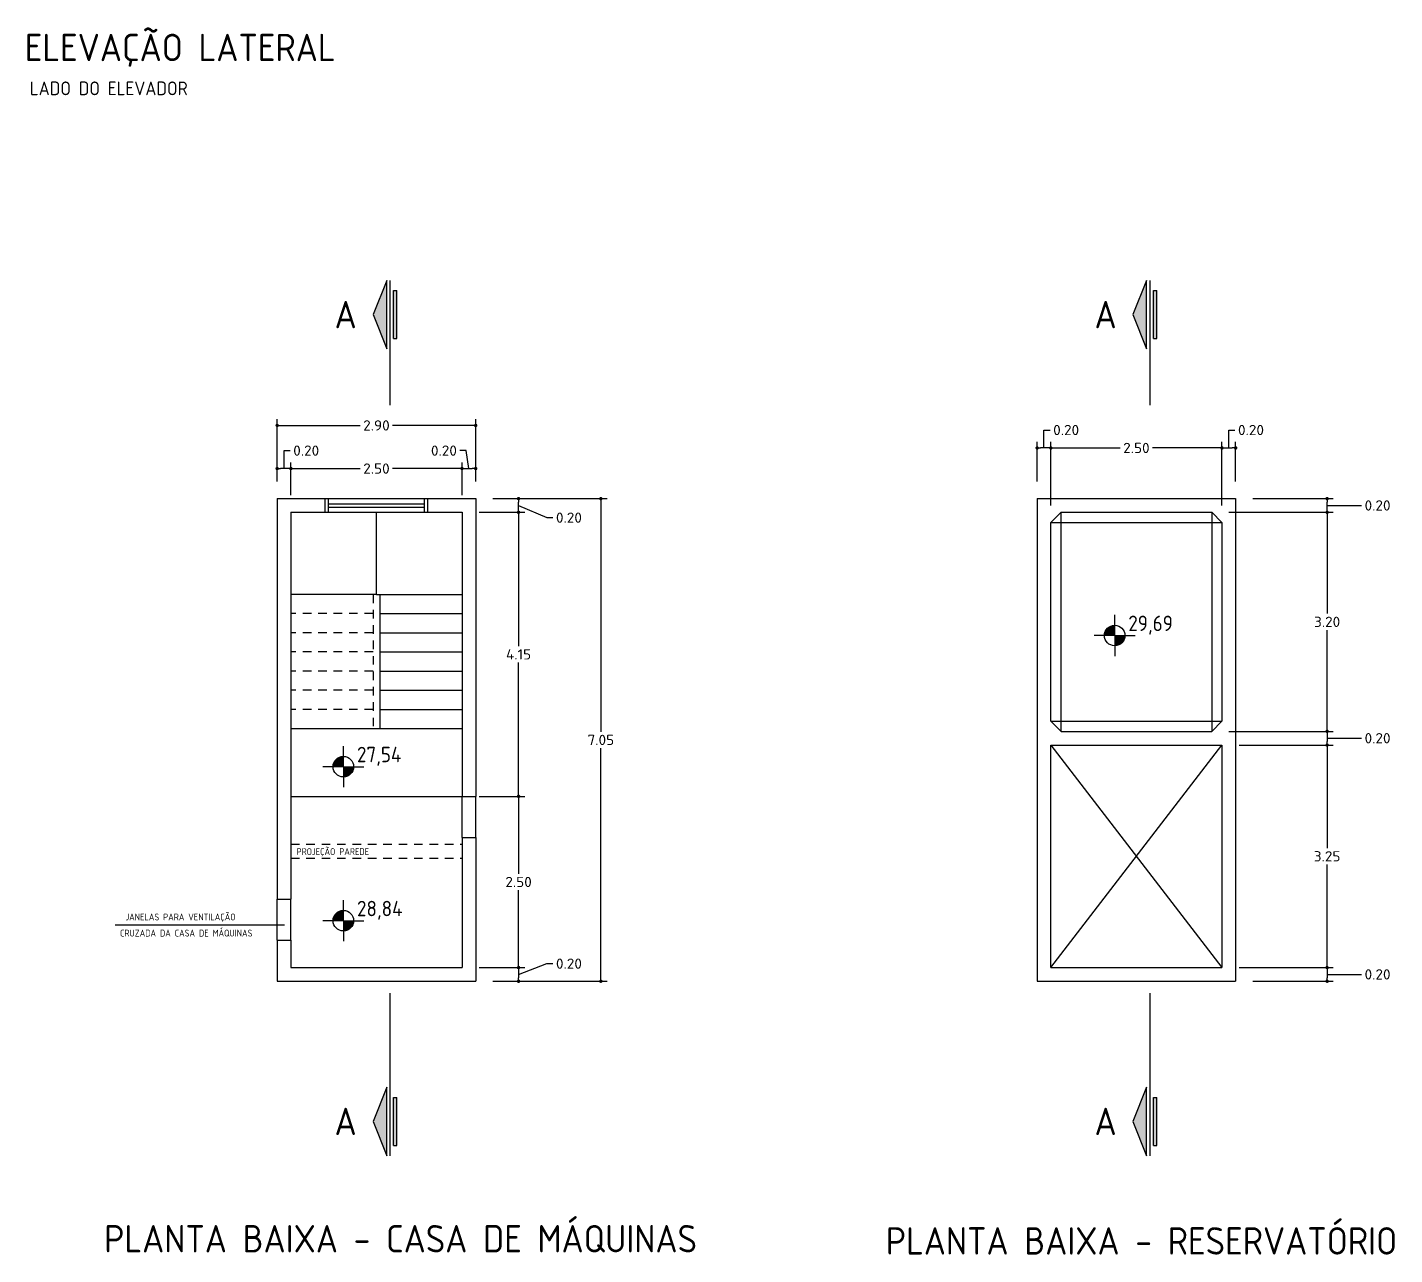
# Model space of a CAD drawing. Extents: x -45.1 to 25.3, y 0 to 51.8.
# Drawn here: x 5.29 to 25.26, y -0.03 to 17.9 of the extents above; entities that cross this region are included whole.
import ezdxf
from ezdxf.enums import TextEntityAlignment as Align

# ---------------------------------------------------------------- set-up
doc = ezdxf.new("R2010")
doc.units = 0
doc.header["$MEASUREMENT"] = 0
doc.linetypes.add('HIDDEN2', pattern=[0.1875, 0.125, -0.0625])
doc.layers.get('0').update_dxf_attribs({"linetype": 'CONTINUOUS'})
doc.layers.get('Defpoints').update_dxf_attribs({"linetype": 'CONTINUOUS'})
for name, color, linetype in [('COTA', 1, 'CONTINUOUS'), ('PAREDE', 4, 'CONTINUOUS'), ('PROJECAO', 1, 'HIDDEN2'), ('VISTA', 251, 'CONTINUOUS')]:
    doc.layers.add(name, color=color, linetype=linetype)
doc.styles.get("Standard").update_dxf_attribs({"font": 'isocp.shx', "width": 1.2})
doc.styles.add('TCTABELA-TXT', font='isocp.shx')
doc.dimstyles.new('eixos', dxfattribs={"dimscale": 0.5, "dimtxt": 0.3, "dimasz": 0.1, "dimexe": 0.18, "dimexo": 0.5, "dimgap": 0.09, "dimtad": 0, "dimtih": 1, "dimtoh": 1, "dimzin": 0, "dimdsep": 46, "dimtxsty": 'Standard', "dimblk": 'DOT', "dimcen": 0.09, "dimadec": 0, "dimazin": 0, "dimtfac": 1, "dimtofl": 0, "dimtmove": 0, "dimatfit": 3, "dimfxl": 1, "dimtolj": 1, "dimtzin": 0, "dimarcsym": 0})

# ---------------------------------------------------------------- blocks, each defined once
blk = doc.blocks.new('_Dot')
at = {"color": 0, "linetype": 'ByBlock', "lineweight": -2}
blk.add_line((-0.5, 0), (-1, 0), dxfattribs=at)
at = {"color": 0, "linetype": 'ByBlock', "const_width": 0.5}
blk.add_lwpolyline([(-0.25, 0, 1), (0.25, 0, 1)], format="xyb", close=True, dxfattribs=at)
blk = doc.blocks.new('*D37')
at = {"layer": 'COTA', "color": 0, "lineweight": -2, "transparency": 16777216}
for p, q in [((22.839, 10.813), (24.365, 10.813)), ((24.275, 10.763), (24.275, 9.333)), ((24.275, 7.663), (24.275, 9.093)), ((22.839, 7.613), (24.365, 7.613))]:
    blk.add_line(p, q, dxfattribs=at)
at = {"layer": 'Defpoints', "color": 0, "transparency": 16777216}
for p in [(22.589, 10.813), (22.589, 7.613), (24.275, 7.613)]:
    blk.add_point(p, dxfattribs=at)
at = {"layer": 'COTA', "color": 0, "lineweight": -2, "transparency": 16777216, "xscale": 0.05, "yscale": 0.05, "zscale": 0.05}
for p, rotation in [((24.275, 10.813), 90), ((24.275, 7.613), 270)]:
    blk.add_blockref('_Dot', p, dxfattribs=dict(at, rotation=rotation))
at = {"layer": 'COTA', "color": 0, "transparency": 16777216, "insert": (24.275, 9.213), "char_height": 0.15, "attachment_point": 5}
blk.add_mtext('\\A1;3.20', dxfattribs=at)
blk = doc.blocks.new('*D38')
at = {"layer": 'COTA', "color": 0, "lineweight": -2, "transparency": 16777216}
for p, q in [((20.239, 10.913), (20.239, 11.843)), ((22.739, 10.913), (22.739, 11.843)), ((20.289, 11.753), (21.253, 11.753)), ((22.689, 11.753), (21.725, 11.753))]:
    blk.add_line(p, q, dxfattribs=at)
at = {"layer": 'Defpoints', "color": 0, "transparency": 16777216}
for p in [(22.739, 11.753), (20.239, 10.663), (22.739, 10.663)]:
    blk.add_point(p, dxfattribs=at)
at = {"layer": 'COTA', "color": 0, "lineweight": -2, "transparency": 16777216, "xscale": 0.05, "yscale": 0.05, "zscale": 0.05, "rotation": 180}
blk.add_blockref('_Dot', (20.239, 11.753), dxfattribs=at)
at = {"layer": 'COTA', "color": 0, "lineweight": -2, "transparency": 16777216, "xscale": 0.05, "yscale": 0.05, "zscale": 0.05}
blk.add_blockref('_Dot', (22.739, 11.753), dxfattribs=at)
at = {"layer": 'COTA', "color": 0, "transparency": 16777216, "insert": (21.489, 11.753), "char_height": 0.15, "attachment_point": 5}
blk.add_mtext('\\A1;2.50', dxfattribs=at)
blk = doc.blocks.new('*D39')
at = {"layer": 'COTA', "color": 0, "lineweight": -2, "transparency": 16777216}
for p, q in [((22.839, 11.753), (22.839, 12.015)), ((22.839, 12.015), (22.929, 12.015)), ((22.739, 10.913), (22.739, 11.843)), ((22.939, 11.263), (22.939, 11.843)), ((22.789, 11.753), (22.889, 11.753))]:
    blk.add_line(p, q, dxfattribs=at)
at = {"layer": 'Defpoints', "color": 0, "transparency": 16777216}
for p in [(22.939, 11.753), (22.939, 11.013), (22.739, 10.663)]:
    blk.add_point(p, dxfattribs=at)
at = {"layer": 'COTA', "color": 0, "lineweight": -2, "transparency": 16777216, "xscale": 0.05, "yscale": 0.05, "zscale": 0.05, "rotation": 180}
blk.add_blockref('_Dot', (22.739, 11.753), dxfattribs=at)
at = {"layer": 'COTA', "color": 0, "lineweight": -2, "transparency": 16777216, "xscale": 0.05, "yscale": 0.05, "zscale": 0.05}
blk.add_blockref('_Dot', (22.939, 11.753), dxfattribs=at)
at = {"layer": 'COTA', "color": 0, "transparency": 16777216, "insert": (23.163, 12.015), "char_height": 0.15, "attachment_point": 5}
blk.add_mtext('\\A1;0.20', dxfattribs=at)
blk = doc.blocks.new('*D40')
at = {"layer": 'COTA', "color": 0, "lineweight": -2, "transparency": 16777216}
for p, q in [((20.139, 11.753), (20.139, 12.015)), ((20.139, 12.015), (20.229, 12.015)), ((20.039, 11.263), (20.039, 11.843)), ((20.239, 10.913), (20.239, 11.843)), ((20.189, 11.753), (20.089, 11.753))]:
    blk.add_line(p, q, dxfattribs=at)
at = {"layer": 'Defpoints', "color": 0, "transparency": 16777216}
for p in [(20.039, 11.753), (20.039, 11.013), (20.239, 10.663)]:
    blk.add_point(p, dxfattribs=at)
at = {"layer": 'COTA', "color": 0, "lineweight": -2, "transparency": 16777216, "xscale": 0.05, "yscale": 0.05, "zscale": 0.05, "rotation": 180}
blk.add_blockref('_Dot', (20.039, 11.753), dxfattribs=at)
at = {"layer": 'COTA', "color": 0, "lineweight": -2, "transparency": 16777216, "xscale": 0.05, "yscale": 0.05, "zscale": 0.05}
blk.add_blockref('_Dot', (20.239, 11.753), dxfattribs=at)
at = {"layer": 'COTA', "color": 0, "transparency": 16777216, "insert": (20.463, 12.015), "char_height": 0.15, "attachment_point": 5}
blk.add_mtext('\\A1;0.20', dxfattribs=at)
blk = doc.blocks.new('*D41')
at = {"layer": 'COTA', "color": 0, "lineweight": -2, "transparency": 16777216}
for p, q in [((23.189, 11.013), (24.365, 11.013)), ((22.839, 10.813), (24.365, 10.813)), ((24.275, 10.863), (24.275, 10.963)), ((24.275, 10.913), (24.688, 10.913)), ((24.688, 10.913), (24.778, 10.913))]:
    blk.add_line(p, q, dxfattribs=at)
at = {"layer": 'Defpoints', "color": 0, "transparency": 16777216}
for p in [(22.939, 11.013), (24.275, 11.013), (22.589, 10.813)]:
    blk.add_point(p, dxfattribs=at)
at = {"layer": 'COTA', "color": 0, "lineweight": -2, "transparency": 16777216, "xscale": 0.05, "yscale": 0.05, "zscale": 0.05}
for p, rotation in [((24.275, 11.013), 90), ((24.275, 10.813), 270)]:
    blk.add_blockref('_Dot', p, dxfattribs=dict(at, rotation=rotation))
at = {"layer": 'COTA', "color": 0, "transparency": 16777216, "insert": (25.012, 10.913), "char_height": 0.15, "attachment_point": 5}
blk.add_mtext('\\A1;0.20', dxfattribs=at)
blk = doc.blocks.new('*D42')
at = {"layer": 'COTA', "color": 0, "lineweight": -2, "transparency": 16777216}
for p, q in [((22.839, 7.613), (24.365, 7.613)), ((22.989, 7.413), (24.365, 7.413)), ((24.275, 7.563), (24.275, 7.463)), ((24.275, 7.513), (24.688, 7.513)), ((24.688, 7.513), (24.778, 7.513))]:
    blk.add_line(p, q, dxfattribs=at)
at = {"layer": 'Defpoints', "color": 0, "transparency": 16777216}
for p in [(22.589, 7.613), (22.739, 7.413), (24.275, 7.413)]:
    blk.add_point(p, dxfattribs=at)
at = {"layer": 'COTA', "color": 0, "lineweight": -2, "transparency": 16777216, "xscale": 0.05, "yscale": 0.05, "zscale": 0.05}
for p, rotation in [((24.275, 7.613), 90), ((24.275, 7.413), 270)]:
    blk.add_blockref('_Dot', p, dxfattribs=dict(at, rotation=rotation))
at = {"layer": 'COTA', "color": 0, "transparency": 16777216, "insert": (25.012, 7.513), "char_height": 0.15, "attachment_point": 5}
blk.add_mtext('\\A1;0.20', dxfattribs=at)
blk = doc.blocks.new('*D43')
at = {"layer": 'COTA', "color": 0, "lineweight": -2, "transparency": 16777216}
for p, q in [((22.989, 7.413), (24.365, 7.413)), ((24.275, 7.363), (24.275, 5.908)), ((24.275, 4.213), (24.275, 5.668)), ((22.989, 4.163), (24.365, 4.163))]:
    blk.add_line(p, q, dxfattribs=at)
at = {"layer": 'Defpoints', "color": 0, "transparency": 16777216}
for p in [(22.739, 7.413), (22.739, 4.163), (24.275, 4.163)]:
    blk.add_point(p, dxfattribs=at)
at = {"layer": 'COTA', "color": 0, "lineweight": -2, "transparency": 16777216, "xscale": 0.05, "yscale": 0.05, "zscale": 0.05}
for p, rotation in [((24.275, 7.413), 90), ((24.275, 4.163), 270)]:
    blk.add_blockref('_Dot', p, dxfattribs=dict(at, rotation=rotation))
at = {"layer": 'COTA', "color": 0, "transparency": 16777216, "insert": (24.275, 5.788), "char_height": 0.15, "attachment_point": 5}
blk.add_mtext('\\A1;3.25', dxfattribs=at)
blk = doc.blocks.new('*D44')
at = {"layer": 'COTA', "color": 0, "lineweight": -2, "transparency": 16777216}
for p, q in [((22.989, 4.163), (24.365, 4.163)), ((24.275, 4.113), (24.275, 4.013)), ((24.275, 4.063), (24.688, 4.063)), ((24.688, 4.063), (24.778, 4.063)), ((23.189, 3.963), (24.365, 3.963))]:
    blk.add_line(p, q, dxfattribs=at)
at = {"layer": 'Defpoints', "color": 0, "transparency": 16777216}
for p in [(22.739, 4.163), (22.939, 3.963), (24.275, 3.963)]:
    blk.add_point(p, dxfattribs=at)
at = {"layer": 'COTA', "color": 0, "lineweight": -2, "transparency": 16777216, "xscale": 0.05, "yscale": 0.05, "zscale": 0.05}
for p, rotation in [((24.275, 4.163), 90), ((24.275, 3.963), 270)]:
    blk.add_blockref('_Dot', p, dxfattribs=dict(at, rotation=rotation))
at = {"layer": 'COTA', "color": 0, "transparency": 16777216, "insert": (25.012, 4.063), "char_height": 0.15, "attachment_point": 5}
blk.add_mtext('\\A1;0.20', dxfattribs=at)
blk = doc.blocks.new('*D45')
at = {"layer": 'COTA', "color": 0, "lineweight": -2, "transparency": 16777216}
for p, q in [((12.088, 11.013), (13.756, 11.013)), ((13.666, 10.963), (13.666, 7.608)), ((13.666, 4.013), (13.666, 7.368)), ((12.088, 3.963), (13.756, 3.963))]:
    blk.add_line(p, q, dxfattribs=at)
at = {"layer": 'Defpoints', "color": 0, "transparency": 16777216}
for p in [(11.838, 11.013), (11.838, 3.963), (13.666, 3.963)]:
    blk.add_point(p, dxfattribs=at)
at = {"layer": 'COTA', "color": 0, "lineweight": -2, "transparency": 16777216, "xscale": 0.05, "yscale": 0.05, "zscale": 0.05}
for p, rotation in [((13.666, 11.013), 90), ((13.666, 3.963), 270)]:
    blk.add_blockref('_Dot', p, dxfattribs=dict(at, rotation=rotation))
at = {"layer": 'COTA', "color": 0, "transparency": 16777216, "insert": (13.666, 7.488), "char_height": 0.15, "attachment_point": 5}
blk.add_mtext('\\A1;7.05', dxfattribs=at)
blk = doc.blocks.new('*D46')
at = {"layer": 'COTA', "color": 0, "lineweight": -2, "transparency": 16777216}
for p, q in [((8.938, 11.263), (8.938, 12.172)), ((8.988, 12.082), (10.151, 12.082)), ((11.788, 12.082), (10.624, 12.082)), ((11.838, 11.263), (11.838, 12.172))]:
    blk.add_line(p, q, dxfattribs=at)
at = {"layer": 'Defpoints', "color": 0, "transparency": 16777216}
for p in [(11.838, 12.082), (8.938, 11.013), (11.838, 11.013)]:
    blk.add_point(p, dxfattribs=at)
at = {"layer": 'COTA', "color": 0, "lineweight": -2, "transparency": 16777216, "xscale": 0.05, "yscale": 0.05, "zscale": 0.05, "rotation": 180}
blk.add_blockref('_Dot', (8.938, 12.082), dxfattribs=at)
at = {"layer": 'COTA', "color": 0, "lineweight": -2, "transparency": 16777216, "xscale": 0.05, "yscale": 0.05, "zscale": 0.05}
blk.add_blockref('_Dot', (11.838, 12.082), dxfattribs=at)
at = {"layer": 'COTA', "color": 0, "transparency": 16777216, "insert": (10.388, 12.082), "char_height": 0.15, "attachment_point": 5}
blk.add_mtext('\\A1;2.90', dxfattribs=at)
blk = doc.blocks.new('*D47')
at = {"layer": 'COTA', "color": 0, "lineweight": -2, "transparency": 16777216}
for p, q in [((11.888, 6.663), (12.554, 6.663)), ((12.464, 6.613), (12.464, 5.533)), ((12.464, 4.213), (12.464, 5.293)), ((11.888, 4.163), (12.554, 4.163))]:
    blk.add_line(p, q, dxfattribs=at)
at = {"layer": 'Defpoints', "color": 0, "transparency": 16777216}
for p in [(11.638, 6.663), (12.464, 6.663), (11.638, 4.163)]:
    blk.add_point(p, dxfattribs=at)
at = {"layer": 'COTA', "color": 0, "lineweight": -2, "transparency": 16777216, "xscale": 0.05, "yscale": 0.05, "zscale": 0.05}
for p, rotation in [((12.464, 6.663), 90), ((12.464, 4.163), 270)]:
    blk.add_blockref('_Dot', p, dxfattribs=dict(at, rotation=rotation))
at = {"layer": 'COTA', "color": 0, "transparency": 16777216, "insert": (12.464, 5.413), "char_height": 0.15, "attachment_point": 5}
blk.add_mtext('\\A1;2.50', dxfattribs=at)
blk = doc.blocks.new('*D48')
at = {"layer": 'COTA', "color": 0, "lineweight": -2, "transparency": 16777216}
for p, q in [((11.888, 10.813), (12.554, 10.813)), ((12.464, 10.763), (12.464, 8.858)), ((12.464, 6.713), (12.464, 8.618)), ((12.138, 6.663), (12.554, 6.663))]:
    blk.add_line(p, q, dxfattribs=at)
at = {"layer": 'Defpoints', "color": 0, "transparency": 16777216}
for p in [(11.638, 10.813), (12.464, 10.813), (11.888, 6.663)]:
    blk.add_point(p, dxfattribs=at)
at = {"layer": 'COTA', "color": 0, "lineweight": -2, "transparency": 16777216, "xscale": 0.05, "yscale": 0.05, "zscale": 0.05}
for p, rotation in [((12.464, 10.813), 90), ((12.464, 6.663), 270)]:
    blk.add_blockref('_Dot', p, dxfattribs=dict(at, rotation=rotation))
at = {"layer": 'COTA', "color": 0, "transparency": 16777216, "insert": (12.464, 8.738), "char_height": 0.15, "attachment_point": 5}
blk.add_mtext('\\A1;4.15', dxfattribs=at)
blk = doc.blocks.new('*D49')
at = {"layer": 'COTA', "color": 0, "lineweight": -2, "transparency": 16777216}
for p, q in [((12.088, 11.013), (12.554, 11.013)), ((11.888, 10.813), (12.554, 10.813)), ((12.464, 10.863), (12.464, 10.963)), ((12.464, 10.913), (12.876, 10.735)), ((12.876, 10.735), (12.966, 10.735))]:
    blk.add_line(p, q, dxfattribs=at)
at = {"layer": 'Defpoints', "color": 0, "transparency": 16777216}
for p in [(11.838, 11.013), (12.464, 11.013), (11.638, 10.813)]:
    blk.add_point(p, dxfattribs=at)
at = {"layer": 'COTA', "color": 0, "lineweight": -2, "transparency": 16777216, "xscale": 0.05, "yscale": 0.05, "zscale": 0.05}
for p, rotation in [((12.464, 11.013), 90), ((12.464, 10.813), 270)]:
    blk.add_blockref('_Dot', p, dxfattribs=dict(at, rotation=rotation))
at = {"layer": 'COTA', "color": 0, "transparency": 16777216, "insert": (13.2, 10.735), "char_height": 0.15, "attachment_point": 5}
blk.add_mtext('\\A1;0.20', dxfattribs=at)
blk = doc.blocks.new('*D50')
at = {"layer": 'COTA', "color": 0, "lineweight": -2, "transparency": 16777216}
for p, q in [((12.464, 4.063), (12.876, 4.22)), ((12.876, 4.22), (12.966, 4.22)), ((11.888, 4.163), (12.554, 4.163)), ((12.464, 4.113), (12.464, 4.013)), ((12.088, 3.963), (12.554, 3.963))]:
    blk.add_line(p, q, dxfattribs=at)
at = {"layer": 'Defpoints', "color": 0, "transparency": 16777216}
for p in [(11.638, 4.163), (11.838, 3.963), (12.464, 3.963)]:
    blk.add_point(p, dxfattribs=at)
at = {"layer": 'COTA', "color": 0, "lineweight": -2, "transparency": 16777216, "xscale": 0.05, "yscale": 0.05, "zscale": 0.05}
for p, rotation in [((12.464, 4.163), 90), ((12.464, 3.963), 270)]:
    blk.add_blockref('_Dot', p, dxfattribs=dict(at, rotation=rotation))
at = {"layer": 'COTA', "color": 0, "transparency": 16777216, "insert": (13.2, 4.22), "char_height": 0.15, "attachment_point": 5}
blk.add_mtext('\\A1;0.20', dxfattribs=at)
blk = doc.blocks.new('*D51')
at = {"layer": 'COTA', "color": 0, "lineweight": -2, "transparency": 16777216}
for p, q in [((9.138, 11.063), (9.138, 11.542)), ((9.188, 11.452), (10.151, 11.452)), ((11.588, 11.452), (10.624, 11.452)), ((11.638, 11.063), (11.638, 11.542))]:
    blk.add_line(p, q, dxfattribs=at)
at = {"layer": 'Defpoints', "color": 0, "transparency": 16777216}
for p in [(11.638, 11.452), (9.138, 10.813), (11.638, 10.813)]:
    blk.add_point(p, dxfattribs=at)
at = {"layer": 'COTA', "color": 0, "lineweight": -2, "transparency": 16777216, "xscale": 0.05, "yscale": 0.05, "zscale": 0.05, "rotation": 180}
blk.add_blockref('_Dot', (9.138, 11.452), dxfattribs=at)
at = {"layer": 'COTA', "color": 0, "lineweight": -2, "transparency": 16777216, "xscale": 0.05, "yscale": 0.05, "zscale": 0.05}
blk.add_blockref('_Dot', (11.638, 11.452), dxfattribs=at)
at = {"layer": 'COTA', "color": 0, "transparency": 16777216, "insert": (10.388, 11.452), "char_height": 0.15, "attachment_point": 5}
blk.add_mtext('\\A1;2.50', dxfattribs=at)
blk = doc.blocks.new('*D52')
at = {"layer": 'COTA', "color": 0, "lineweight": -2, "transparency": 16777216}
for p, q in [((11.698, 11.714), (11.608, 11.714)), ((11.738, 11.452), (11.698, 11.714)), ((11.638, 11.063), (11.638, 11.542)), ((11.688, 11.452), (11.788, 11.452)), ((11.838, 11.263), (11.838, 11.542))]:
    blk.add_line(p, q, dxfattribs=at)
at = {"layer": 'Defpoints', "color": 0, "transparency": 16777216}
for p in [(11.838, 11.452), (11.838, 11.013), (11.638, 10.813)]:
    blk.add_point(p, dxfattribs=at)
at = {"layer": 'COTA', "color": 0, "lineweight": -2, "transparency": 16777216, "xscale": 0.05, "yscale": 0.05, "zscale": 0.05, "rotation": 180}
blk.add_blockref('_Dot', (11.638, 11.452), dxfattribs=at)
at = {"layer": 'COTA', "color": 0, "lineweight": -2, "transparency": 16777216, "xscale": 0.05, "yscale": 0.05, "zscale": 0.05}
blk.add_blockref('_Dot', (11.838, 11.452), dxfattribs=at)
at = {"layer": 'COTA', "color": 0, "transparency": 16777216, "insert": (11.374, 11.714), "char_height": 0.15, "attachment_point": 5}
blk.add_mtext('\\A1;0.20', dxfattribs=at)
blk = doc.blocks.new('*D53')
at = {"layer": 'COTA', "color": 0, "lineweight": -2, "transparency": 16777216}
for p, q in [((9.038, 11.452), (9.038, 11.714)), ((9.038, 11.714), (9.128, 11.714)), ((8.938, 11.263), (8.938, 11.542)), ((9.088, 11.452), (8.988, 11.452)), ((9.138, 11.063), (9.138, 11.542))]:
    blk.add_line(p, q, dxfattribs=at)
at = {"layer": 'Defpoints', "color": 0, "transparency": 16777216}
for p in [(8.938, 11.452), (8.938, 11.013), (9.138, 10.813)]:
    blk.add_point(p, dxfattribs=at)
at = {"layer": 'COTA', "color": 0, "lineweight": -2, "transparency": 16777216, "xscale": 0.05, "yscale": 0.05, "zscale": 0.05, "rotation": 180}
blk.add_blockref('_Dot', (8.938, 11.452), dxfattribs=at)
at = {"layer": 'COTA', "color": 0, "lineweight": -2, "transparency": 16777216, "xscale": 0.05, "yscale": 0.05, "zscale": 0.05}
blk.add_blockref('_Dot', (9.138, 11.452), dxfattribs=at)
at = {"layer": 'COTA', "color": 0, "transparency": 16777216, "insert": (9.362, 11.714), "char_height": 0.15, "attachment_point": 5}
blk.add_mtext('\\A1;0.20', dxfattribs=at)
blk = doc.blocks.new('np')
for q in [(0, 0.2), (-0.2, 0), (0.2, 0), (0, -0.2)]:
    blk.add_line((0, 0), q)
at = {"const_width": 0.1}
for points in [[(0, 0.05, 0.4142136), (-0.05, 0, 1)], [(-0.05, 0), (-0.05, 0, 1)], [(0, -0.05, 0.4142136), (0.05, 0, 1)]]:
    blk.add_lwpolyline(points, format="xyb", dxfattribs=at)
blk.add_circle((0, 0), 0.1)
blk.add_attdef('0.00', (0.1329, 0.0436), '', height=0.15)
blk = doc.blocks.new('ntc')
for p, q in [((0, 0.25), (-0.5, 0.05)), ((0.5, 0.05), (0, 0.25)), ((-0.5, 0.05), (0.5, 0.05)), ((-0.35, -0.05), (0.35, -0.05)), ((-0.35, -0.05), (-0.35, -0.1)), ((-0.35, -0.1), (0.35, -0.1)), ((0.35, -0.05), (0.35, -0.1))]:
    blk.add_line(p, q)
for points in [[(-0.5, 0.05), (0.5, 0.05), (0, 0.25), (0.5, 0.05)], [(-0.35, -0.1), (-0.35, -0.05), (0.35, -0.1), (0.35, -0.05)]]:
    blk.add_solid(points)

msp = doc.modelspace()

# ---------------------------------------------------------------- linework, layer by layer
for p, q in [((10.588, 12.379), (10.588, 14.201)), ((10.388, 9.613), (9.138, 9.613)), ((10.388, 9.613), (11.638, 9.613)), ((10.438, 9.613), (10.438, 7.653)), ((10.438, 9.333), (11.638, 9.333)), ((10.438, 9.053), (11.638, 9.053)), ((10.438, 8.773), (11.638, 8.773)), ((10.438, 8.493), (11.638, 8.493)), ((10.438, 8.213), (11.638, 8.213)), ((10.438, 7.933), (11.638, 7.933)), ((9.138, 7.653), (11.638, 7.653)), ((9.138, 6.663), (11.638, 6.663)), ((10.588, 1.415), (10.588, 3.789))]:
    msp.add_line(p, q)
at = {"linetype": 'Continuous'}
msp.add_line((10.388, 9.613), (10.388, 10.813), dxfattribs=at)
at = {"layer": 'COTA'}
for p, q in [((20.389, 7.613), (20.389, 10.813)), ((22.589, 10.813), (22.589, 7.613)), ((20.239, 10.663), (22.739, 10.663)), ((20.239, 7.763), (22.739, 7.763)), ((20.239, 7.413), (22.739, 4.163)), ((20.239, 4.163), (22.739, 7.413)), ((6.571, 4.785), (9.044, 4.785))]:
    msp.add_line(p, q, dxfattribs=at)
at = {"layer": 'PAREDE'}
for p, q in [((21.689, 12.379), (21.689, 14.201)), ((8.938, 11.013), (9.638, 11.013)), ((8.938, 11.013), (8.938, 5.163)), ((9.638, 10.813), (9.638, 11.013)), ((11.138, 11.013), (11.838, 11.013)), ((11.138, 10.813), (11.138, 11.013)), ((20.039, 11.013), (22.939, 11.013)), ((20.039, 11.013), (20.039, 3.963)), ((9.138, 10.813), (9.638, 10.813)), ((9.138, 10.813), (9.138, 5.163)), ((11.138, 10.813), (11.638, 10.813)), ((20.239, 10.663), (20.389, 10.813)), ((20.389, 10.813), (22.589, 10.813)), ((22.589, 10.813), (22.739, 10.663)), ((20.239, 7.763), (20.239, 10.663)), ((20.239, 7.763), (20.389, 7.613)), ((20.239, 4.163), (20.239, 7.413)), ((8.938, 5.163), (9.138, 5.163)), ((8.938, 4.563), (8.938, 3.963)), ((8.938, 4.563), (9.138, 4.563)), ((9.138, 4.563), (9.138, 4.163)), ((9.138, 4.163), (11.638, 4.163)), ((20.239, 4.163), (22.739, 4.163)), ((8.938, 3.963), (11.838, 3.963)), ((20.039, 3.963), (22.939, 3.963)), ((21.689, 1.415), (21.689, 3.789))]:
    msp.add_line(p, q, dxfattribs=at)
at = {"layer": 'PAREDE', "linetype": 'Continuous'}
for p, q in [((11.838, 11.013), (11.838, 6.663)), ((22.939, 11.013), (22.939, 3.963)), ((11.638, 10.813), (11.638, 6.663)), ((22.739, 10.663), (22.739, 7.763)), ((20.389, 7.613), (22.589, 7.613)), ((22.589, 7.613), (22.739, 7.763)), ((20.239, 7.413), (22.739, 7.413)), ((22.739, 7.413), (22.739, 4.163)), ((11.638, 6.663), (11.838, 6.663)), ((11.638, 6.063), (11.838, 6.063)), ((11.638, 6.063), (11.638, 4.163)), ((11.838, 6.063), (11.838, 3.963))]:
    msp.add_line(p, q, dxfattribs=at)
at = {"layer": 'PROJECAO'}
for p, q in [((10.338, 9.613), (10.338, 7.653)), ((10.338, 9.333), (9.138, 9.333)), ((10.338, 9.053), (9.138, 9.053)), ((10.338, 8.773), (9.138, 8.773)), ((10.338, 8.493), (9.138, 8.493)), ((10.338, 8.213), (9.138, 8.213)), ((10.338, 7.933), (9.138, 7.933)), ((9.138, 5.963), (11.638, 5.963)), ((9.138, 5.763), (11.638, 5.763))]:
    msp.add_line(p, q, dxfattribs=at)
at = {"layer": 'VISTA'}
for p, q in [((9.638, 11.013), (11.138, 11.013)), ((9.688, 10.813), (9.688, 11.013)), ((11.088, 10.813), (11.088, 11.013)), ((9.638, 10.813), (11.138, 10.813)), ((9.688, 10.938), (11.088, 10.938)), ((9.688, 10.888), (11.088, 10.888)), ((11.638, 6.063), (11.638, 6.663)), ((11.838, 6.063), (11.838, 6.663)), ((8.938, 4.563), (8.938, 5.163)), ((9.138, 4.563), (9.138, 5.163))]:
    msp.add_line(p, q, dxfattribs=at)

# ---------------------------------------------------------------- block references
at = {"linetype": 'Continuous', "rotation": 90}
for p in [(10.588, 13.701), (10.588, 1.915)]:
    msp.add_blockref('ntc', p, dxfattribs=at)
at = {"layer": 'COTA', "linetype": 'Continuous', "rotation": 90}
for p in [(21.689, 13.701), (21.689, 1.915)]:
    msp.add_blockref('ntc', p, dxfattribs=at)
at = {"layer": 'COTA', "xscale": 1.5, "yscale": 1.5, "zscale": 1.5}
for p, values in [((21.172, 9.013), {'0.00': '29,69'}), ((9.905, 7.097), {'0.00': '27,54'}), ((9.905, 4.847), {'0.00': '28,84'})]:
    msp.add_blockref('np', p, dxfattribs=at).add_auto_attribs(values)

# ---------------------------------------------------------------- texts
at = {"color": 3}
for s, p in [('ELEVAÇÃO LATERAL ', (5.25, 17.403)), ('PLANTA BAIXA - CASA DE MÁQUINAS', (6.411, 0.002)), ('PLANTA BAIXA - RESERVATÓRIO', (17.829, -0.03))]:
    msp.add_text(s, height=0.4, dxfattribs=at).set_placement(p)
msp.add_text('LADO DO ELEVADOR', height=0.2).set_placement((5.325, 16.906))
at = {"color": 4}
for p in [(9.938, 13.701), (21.039, 13.701), (9.938, 1.915), (21.039, 1.915)]:
    msp.add_text('A', height=0.4, dxfattribs=at).set_placement(p, align=Align.MIDDLE)
at = {"style": 'TCTABELA-TXT'}
for s, p in [('PROJEÇÃO PAREDE ', (9.221, 5.807)), ('JANELAS PARA VENTILAÇÃO', (6.722, 4.852)), ('CRUZADA DA CASA DE MÁQUINAS', (6.642, 4.616))]:
    msp.add_text(s, height=0.1, dxfattribs=at).set_placement(p)

# ---------------------------------------------------------------- dimensions: what is measured, and where the dimension line sits
at = {"layer": 'COTA'}
for base, p1, p2, picture, middle in [((11.838, 12.082), (8.938, 11.013), (11.838, 11.013), '*D46', (10.388, 12.082)), ((22.739, 11.753), (20.239, 10.663), (22.739, 10.663), '*D38', (21.489, 11.753)), ((11.638, 11.452), (9.138, 10.813), (11.638, 10.813), '*D51', (10.388, 11.452))]:
    dim = msp.add_linear_dim(base=base, p1=p1, p2=p2, dimstyle='eixos', dxfattribs=at)
    dim.commit()
    dim.dimension.update_dxf_attribs({"geometry": picture, "text_midpoint": middle})
for base, p1, p2, picture, middle in [((20.039, 11.753), (20.239, 10.663), (20.039, 11.013), '*D40', (20.274, 12.015)), ((22.939, 11.753), (22.739, 10.663), (22.939, 11.013), '*D39', (22.974, 12.015)), ((8.938, 11.452), (9.138, 10.813), (8.938, 11.013), '*D53', (9.173, 11.714))]:
    dim = msp.add_linear_dim(base=base, p1=p1, p2=p2, dimstyle='eixos', override={"dimtmove": 1}, dxfattribs=at)
    dim.commit()
    dim.dimension.update_dxf_attribs({"geometry": picture, "text_midpoint": middle})
dim = msp.add_linear_dim(base=(11.838, 11.452), p1=(11.638, 10.813), p2=(11.838, 11.013), dimstyle='eixos', override={"dimtmove": 1}, dxfattribs=at)
dim.commit()
dim.dimension.update_dxf_attribs({"geometry": '*D52', "text_midpoint": (11.563, 11.714), "dimtype": 160})
for base, p1, p2, picture, middle in [((12.464, 11.013), (11.638, 10.813), (11.838, 11.013), '*D49', (13.011, 10.735)), ((12.464, 3.963), (11.638, 4.163), (11.838, 3.963), '*D50', (13.011, 4.22))]:
    dim = msp.add_linear_dim(base=base, p1=p1, p2=p2, angle=90, dimstyle='eixos', override={"dimtmove": 1}, dxfattribs=at)
    dim.commit()
    dim.dimension.update_dxf_attribs({"geometry": picture, "text_midpoint": middle, "dimtype": 160})
for base, p1, p2, picture, middle in [((13.666, 3.963), (11.838, 11.013), (11.838, 3.963), '*D45', (13.666, 7.488)), ((24.275, 7.613), (22.589, 10.813), (22.589, 7.613), '*D37', (24.275, 9.213))]:
    dim = msp.add_linear_dim(base=base, p1=p1, p2=p2, angle=90, dimstyle='eixos', dxfattribs=at)
    dim.commit()
    dim.dimension.update_dxf_attribs({"geometry": picture, "text_midpoint": middle})
for base, p1, p2, picture, middle in [((24.275, 11.013), (22.589, 10.813), (22.939, 11.013), '*D41', (24.823, 10.913)), ((12.464, 10.813), (11.888, 6.663), (11.638, 10.813), '*D48', (12.464, 8.738)), ((24.275, 7.413), (22.589, 7.613), (22.739, 7.413), '*D42', (24.823, 7.513)), ((24.275, 4.163), (22.739, 7.413), (22.739, 4.163), '*D43', (24.275, 5.788)), ((12.464, 6.663), (11.638, 4.163), (11.638, 6.663), '*D47', (12.464, 5.413)), ((24.275, 3.963), (22.739, 4.163), (22.939, 3.963), '*D44', (24.823, 4.063))]:
    dim = msp.add_linear_dim(base=base, p1=p1, p2=p2, angle=90, dimstyle='eixos', override={"dimtmove": 1}, dxfattribs=at)
    dim.commit()
    dim.dimension.update_dxf_attribs({"geometry": picture, "text_midpoint": middle})

doc.saveas('drawing.dxf')
